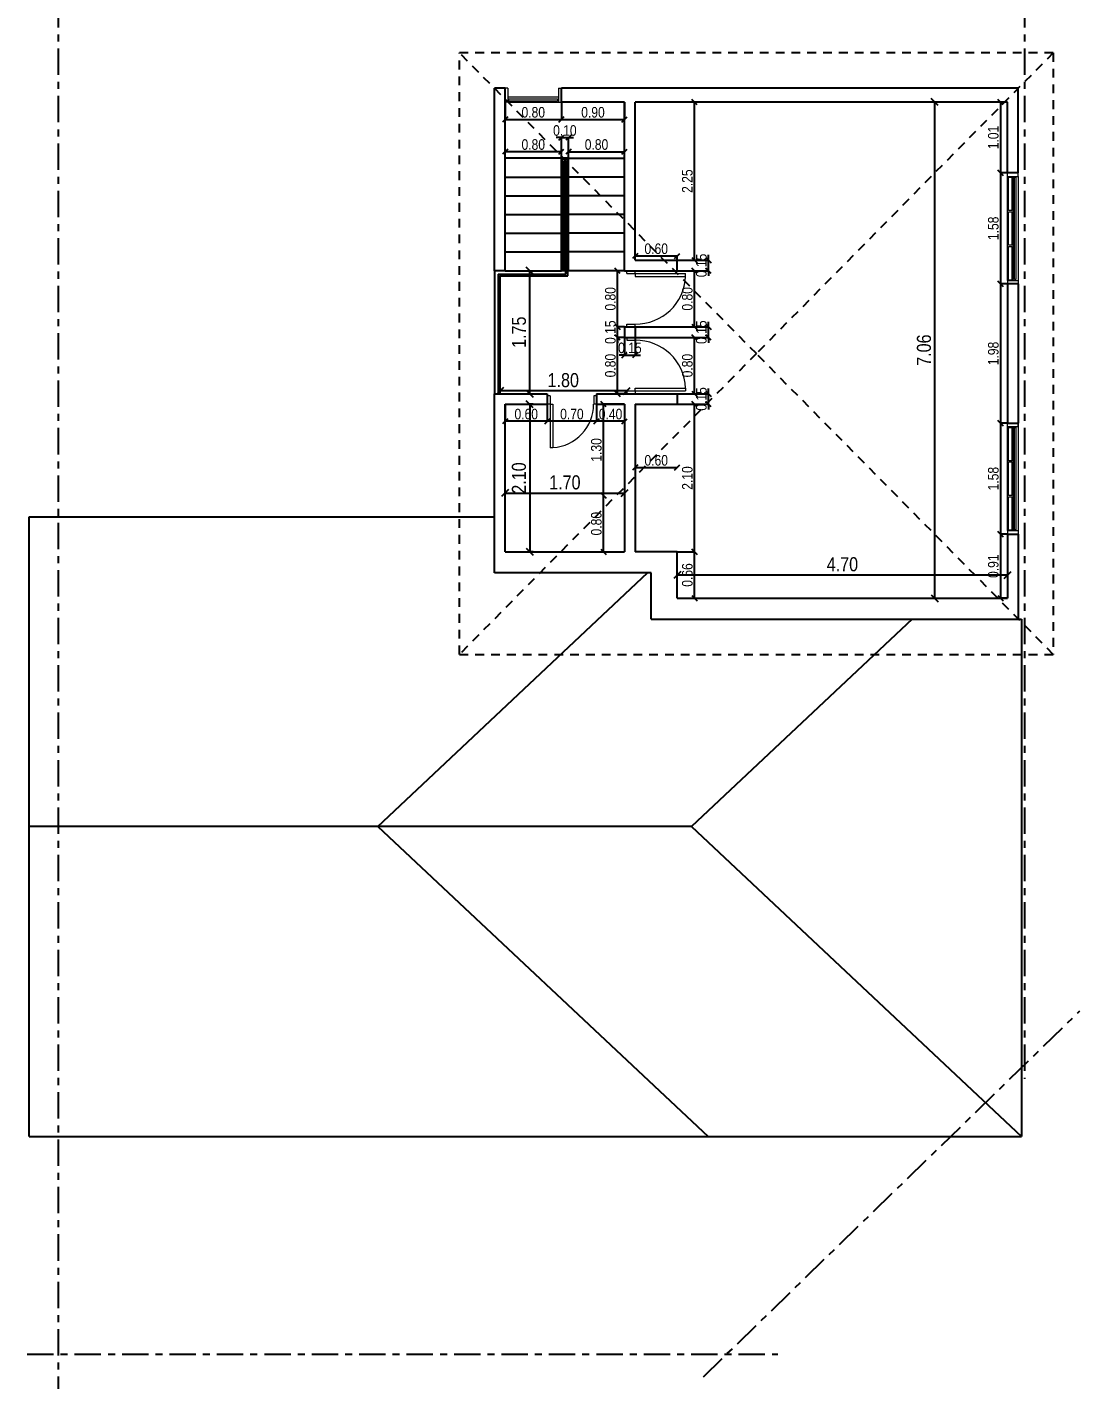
# Model space of a CAD drawing. Extents: x -135 to 36, y 31 to 104.
# Drawn here: x 5.33 to 20.31, y 56.1 to 75.48 of the extents above; entities that cross this region are included whole.
import ezdxf

# ---------------------------------------------------------------- set-up
doc = ezdxf.new("R2010")
doc.units = 0
doc.header["$MEASUREMENT"] = 0
doc.header["$PDMODE"] = 3
doc.linetypes.add('CENTER2', pattern=[1.125, 0.75, -0.125, 0.125, -0.125])
doc.linetypes.add('DASHED2', pattern=[0.375, 0.25, -0.125])
doc.layers.get('0').update_dxf_attribs({"linetype": 'CONTINUOUS'})
doc.layers.get('DEFPOINTS').update_dxf_attribs({"linetype": 'CONTINUOUS'})
doc.layers.add('ABERTURAS', color=12, linetype='CONTINUOUS', lineweight=9)
for name, color, linetype in [('COTAS', 12, 'CONTINUOUS'), ('EJES', 161, 'CENTER2'), ('NUEVO', 1, 'CONTINUOUS')]:
    doc.layers.add(name, color=color, linetype=linetype)
doc.styles.add('COTAS PRIMARIAS', font='ARIALN.TTF', dxfattribs={"height": 0.2})
doc.styles.add('COTAS SECUNDARIAS', font='ARIALN.TTF', dxfattribs={"height": 0.15})
doc.dimstyles.new('COTA SECUNDARIAS', dxfattribs={"dimscale": 5, "dimtxt": 1, "dimasz": 0.015, "dimexe": 0, "dimexo": 0, "dimgap": 0.005, "dimtad": 1, "dimzin": 1, "dimdsep": 46, "dimtxsty": 'COTAS SECUNDARIAS', "dimblk": 'OBLIQUE', "dimcen": 0, "dimclrd": 11, "dimclre": 11, "dimclrt": 11, "dimaunit": 1, "dimadec": 1, "dimazin": 0, "dimtfac": 0.4, "dimtix": 1, "dimtmove": 1, "dimatfit": 3, "dimfxl": 0, "dimtolj": 1, "dimtzin": 0, "dimlwd": -1, "dimarcsym": 0})
doc.dimstyles.new('COTAS PRINCIPALES', dxfattribs={"dimscale": 5, "dimtxt": 2.5, "dimasz": 0.02, "dimexe": 0, "dimexo": 0, "dimgap": 0.01, "dimtad": 1, "dimzin": 1, "dimdsep": 46, "dimtxsty": 'COTAS PRIMARIAS', "dimblk": 'OBLIQUE', "dimcen": 0, "dimclrd": 11, "dimclre": 11, "dimclrt": 11, "dimaunit": 1, "dimadec": 1, "dimazin": 0, "dimtfac": 0.4, "dimtix": 1, "dimtmove": 1, "dimatfit": 3, "dimfxl": 0, "dimtolj": 1, "dimtzin": 0, "dimlwd": -1, "dimarcsym": 0})

# ---------------------------------------------------------------- blocks, each defined once
blk = doc.blocks.new('_Oblique')
at = {"color": 0, "linetype": 'ByBlock', "lineweight": -2}
blk.add_line((-0.5, -0.5), (0.5, 0.5), dxfattribs=at)
blk = doc.blocks.new('*D136')
at = {"layer": 'COTAS', "color": 11}
blk.add_line((13.534, 68.011), (13.534, 68.811), dxfattribs=at)
at = {"layer": 'DEFPOINTS', "color": 0}
for p in [(13.534, 68.811), (13.534, 68.811), (13.534, 68.011)]:
    blk.add_point(p, dxfattribs=at)
at = {"layer": 'COTAS', "color": 11, "xscale": 0.075, "yscale": 0.075, "zscale": 0.075}
for p, rotation in [((13.534, 68.811), 90), ((13.534, 68.011), 270)]:
    blk.add_blockref('_Oblique', p, dxfattribs=dict(at, rotation=rotation))
at = {"layer": 'COTAS', "color": 11, "insert": (13.432, 68.411), "char_height": 0.15, "attachment_point": 5, "rotation": 90, "style": 'COTAS SECUNDARIAS'}
blk.add_mtext('\\A1;0.80', dxfattribs=at)
blk = doc.blocks.new('*D137')
at = {"layer": 'COTAS', "color": 11, "lineweight": -2}
blk.add_line((13.834, 70.111), (13.534, 70.111), dxfattribs=at)
at = {"layer": 'COTAS', "color": 11}
blk.add_line((13.534, 68.811), (13.534, 70.111), dxfattribs=at)
at = {"layer": 'DEFPOINTS', "color": 0}
for p in [(13.534, 70.111), (13.834, 70.111), (13.534, 68.811)]:
    blk.add_point(p, dxfattribs=at)
at = {"layer": 'COTAS', "color": 11, "xscale": 0.075, "yscale": 0.075, "zscale": 0.075}
for p, rotation in [((13.534, 70.111), 90), ((13.534, 68.811), 270)]:
    blk.add_blockref('_Oblique', p, dxfattribs=dict(at, rotation=rotation))
at = {"layer": 'COTAS', "color": 11, "insert": (13.432, 69.461), "char_height": 0.15, "attachment_point": 5, "rotation": 90, "style": 'COTAS SECUNDARIAS'}
blk.add_mtext('\\A1;1.30', dxfattribs=at)
blk = doc.blocks.new('*D138')
at = {"layer": 'COTAS', "color": 11, "lineweight": -2}
for p, q in [((13.834, 71.061), (13.834, 70.811)), ((13.984, 71.061), (13.984, 70.811))]:
    blk.add_line(p, q, dxfattribs=at)
at = {"layer": 'COTAS', "color": 11}
for p, q in [((13.834, 70.811), (13.759, 70.811)), ((13.834, 70.811), (13.984, 70.811)), ((13.984, 70.811), (14.059, 70.811))]:
    blk.add_line(p, q, dxfattribs=at)
at = {"layer": 'DEFPOINTS', "color": 0}
for p in [(13.834, 71.061), (13.984, 71.061), (13.984, 70.811)]:
    blk.add_point(p, dxfattribs=at)
at = {"layer": 'COTAS', "color": 11, "xscale": 0.075, "yscale": 0.075, "zscale": 0.075}
blk.add_blockref('_Oblique', (13.834, 70.811), dxfattribs=at)
at = {"layer": 'COTAS', "color": 11, "xscale": 0.075, "yscale": 0.075, "zscale": 0.075, "rotation": 180}
blk.add_blockref('_Oblique', (13.984, 70.811), dxfattribs=at)
at = {"layer": 'COTAS', "color": 11, "insert": (13.909, 70.912), "char_height": 0.15, "attachment_point": 5, "style": 'COTAS SECUNDARIAS'}
blk.add_mtext('\\A1;0.15', dxfattribs=at)
blk = doc.blocks.new('*D212')
at = {"layer": 'COTAS', "color": 11, "lineweight": -2}
for p, q in [((13.984, 72.161), (13.984, 72.221)), ((14.584, 72.161), (14.584, 72.221))]:
    blk.add_line(p, q, dxfattribs=at)
at = {"layer": 'COTAS', "color": 11}
blk.add_line((13.984, 72.221), (14.584, 72.221), dxfattribs=at)
at = {"layer": 'DEFPOINTS', "color": 0}
for p in [(13.984, 72.161), (14.584, 72.221), (14.584, 72.161)]:
    blk.add_point(p, dxfattribs=at)
at = {"layer": 'COTAS', "color": 11, "xscale": 0.075, "yscale": 0.075, "zscale": 0.075, "rotation": 180}
blk.add_blockref('_Oblique', (13.984, 72.221), dxfattribs=at)
at = {"layer": 'COTAS', "color": 11, "xscale": 0.075, "yscale": 0.075, "zscale": 0.075}
blk.add_blockref('_Oblique', (14.584, 72.221), dxfattribs=at)
at = {"layer": 'COTAS', "color": 11, "insert": (14.284, 72.323), "char_height": 0.15, "attachment_point": 5, "style": 'COTAS SECUNDARIAS'}
blk.add_mtext('\\A1;0.60', dxfattribs=at)
blk = doc.blocks.new('*D213')
at = {"layer": 'COTAS', "color": 11, "lineweight": -2}
for p, q in [((19.284, 74.411), (19.184, 74.411)), ((19.284, 73.404), (19.184, 73.404))]:
    blk.add_line(p, q, dxfattribs=at)
at = {"layer": 'COTAS', "color": 11}
blk.add_line((19.184, 74.411), (19.184, 73.404), dxfattribs=at)
at = {"layer": 'DEFPOINTS', "color": 0}
for p in [(19.284, 74.411), (19.184, 73.404), (19.284, 73.404)]:
    blk.add_point(p, dxfattribs=at)
at = {"layer": 'COTAS', "color": 11, "xscale": 0.075, "yscale": 0.075, "zscale": 0.075}
for p, rotation in [((19.184, 74.411), 90), ((19.184, 73.404), 270)]:
    blk.add_blockref('_Oblique', p, dxfattribs=dict(at, rotation=rotation))
at = {"layer": 'COTAS', "color": 11, "insert": (19.082, 73.907), "char_height": 0.15, "attachment_point": 5, "rotation": 90, "style": 'COTAS SECUNDARIAS'}
blk.add_mtext('\\A1;1.01', dxfattribs=at)
blk = doc.blocks.new('*D214')
at = {"layer": 'COTAS', "color": 11, "lineweight": -2}
for p, q in [((19.284, 73.404), (19.184, 73.404)), ((19.284, 71.824), (19.184, 71.824))]:
    blk.add_line(p, q, dxfattribs=at)
at = {"layer": 'COTAS', "color": 11}
blk.add_line((19.184, 73.404), (19.184, 71.824), dxfattribs=at)
at = {"layer": 'DEFPOINTS', "color": 0}
for p in [(19.284, 73.404), (19.184, 71.824), (19.284, 71.824)]:
    blk.add_point(p, dxfattribs=at)
at = {"layer": 'COTAS', "color": 11, "xscale": 0.075, "yscale": 0.075, "zscale": 0.075}
for p, rotation in [((19.184, 73.404), 90), ((19.184, 71.824), 270)]:
    blk.add_blockref('_Oblique', p, dxfattribs=dict(at, rotation=rotation))
at = {"layer": 'COTAS', "color": 11, "insert": (19.082, 72.614), "char_height": 0.15, "attachment_point": 5, "rotation": 90, "style": 'COTAS SECUNDARIAS'}
blk.add_mtext('\\A1;1.58', dxfattribs=at)
blk = doc.blocks.new('*D215')
at = {"layer": 'COTAS', "color": 11, "lineweight": -2}
for p, q in [((19.284, 71.824), (19.184, 71.824)), ((19.284, 69.842), (19.184, 69.842))]:
    blk.add_line(p, q, dxfattribs=at)
at = {"layer": 'COTAS', "color": 11}
blk.add_line((19.184, 71.824), (19.184, 69.842), dxfattribs=at)
at = {"layer": 'DEFPOINTS', "color": 0}
for p in [(19.284, 71.824), (19.184, 69.842), (19.284, 69.842)]:
    blk.add_point(p, dxfattribs=at)
at = {"layer": 'COTAS', "color": 11, "xscale": 0.075, "yscale": 0.075, "zscale": 0.075}
for p, rotation in [((19.184, 71.824), 90), ((19.184, 69.842), 270)]:
    blk.add_blockref('_Oblique', p, dxfattribs=dict(at, rotation=rotation))
at = {"layer": 'COTAS', "color": 11, "insert": (19.082, 70.833), "char_height": 0.15, "attachment_point": 5, "rotation": 90, "style": 'COTAS SECUNDARIAS'}
blk.add_mtext('\\A1;1.98', dxfattribs=at)
blk = doc.blocks.new('*D216')
at = {"layer": 'COTAS', "color": 11, "lineweight": -2}
for p, q in [((19.284, 69.842), (19.184, 69.842)), ((19.284, 68.262), (19.184, 68.262))]:
    blk.add_line(p, q, dxfattribs=at)
at = {"layer": 'COTAS', "color": 11}
blk.add_line((19.184, 69.842), (19.184, 68.262), dxfattribs=at)
at = {"layer": 'DEFPOINTS', "color": 0}
for p in [(19.284, 69.842), (19.184, 68.262), (19.284, 68.262)]:
    blk.add_point(p, dxfattribs=at)
at = {"layer": 'COTAS', "color": 11, "xscale": 0.075, "yscale": 0.075, "zscale": 0.075}
for p, rotation in [((19.184, 69.842), 90), ((19.184, 68.262), 270)]:
    blk.add_blockref('_Oblique', p, dxfattribs=dict(at, rotation=rotation))
at = {"layer": 'COTAS', "color": 11, "insert": (19.082, 69.052), "char_height": 0.15, "attachment_point": 5, "rotation": 90, "style": 'COTAS SECUNDARIAS'}
blk.add_mtext('\\A1;1.58', dxfattribs=at)
blk = doc.blocks.new('*D217')
at = {"layer": 'COTAS', "color": 11, "lineweight": -2}
for p, q in [((19.284, 68.262), (19.184, 68.262)), ((19.284, 67.351), (19.184, 67.351))]:
    blk.add_line(p, q, dxfattribs=at)
at = {"layer": 'COTAS', "color": 11}
blk.add_line((19.184, 68.262), (19.184, 67.351), dxfattribs=at)
at = {"layer": 'DEFPOINTS', "color": 0}
for p in [(19.284, 68.262), (19.184, 67.351), (19.284, 67.351)]:
    blk.add_point(p, dxfattribs=at)
at = {"layer": 'COTAS', "color": 11, "xscale": 0.075, "yscale": 0.075, "zscale": 0.075}
for p, rotation in [((19.184, 68.262), 90), ((19.184, 67.351), 270)]:
    blk.add_blockref('_Oblique', p, dxfattribs=dict(at, rotation=rotation))
at = {"layer": 'COTAS', "color": 11, "insert": (19.082, 67.806), "char_height": 0.15, "attachment_point": 5, "rotation": 90, "style": 'COTAS SECUNDARIAS'}
blk.add_mtext('\\A1;0.91', dxfattribs=at)
blk = doc.blocks.new('*D218')
at = {"layer": 'COTAS', "color": 11, "lineweight": -2}
blk.add_line((14.584, 68.011), (14.828, 68.011), dxfattribs=at)
at = {"layer": 'COTAS', "color": 11}
blk.add_line((14.828, 67.351), (14.828, 68.011), dxfattribs=at)
at = {"layer": 'DEFPOINTS', "color": 0}
for p in [(14.584, 68.011), (14.828, 68.011), (14.828, 67.351)]:
    blk.add_point(p, dxfattribs=at)
at = {"layer": 'COTAS', "color": 11, "xscale": 0.075, "yscale": 0.075, "zscale": 0.075}
for p, rotation in [((14.828, 68.011), 90), ((14.828, 67.351), 270)]:
    blk.add_blockref('_Oblique', p, dxfattribs=dict(at, rotation=rotation))
at = {"layer": 'COTAS', "color": 11, "insert": (14.727, 67.681), "char_height": 0.15, "attachment_point": 5, "rotation": 90, "style": 'COTAS SECUNDARIAS'}
blk.add_mtext('\\A1;0.66', dxfattribs=at)
blk = doc.blocks.new('*D219')
at = {"layer": 'COTAS', "color": 11, "lineweight": -2}
for p, q in [((14.584, 70.111), (14.828, 70.111)), ((14.584, 68.011), (14.828, 68.011))]:
    blk.add_line(p, q, dxfattribs=at)
at = {"layer": 'COTAS', "color": 11}
blk.add_line((14.828, 68.011), (14.828, 70.111), dxfattribs=at)
at = {"layer": 'DEFPOINTS', "color": 0}
for p in [(14.584, 70.111), (14.828, 70.111), (14.584, 68.011)]:
    blk.add_point(p, dxfattribs=at)
at = {"layer": 'COTAS', "color": 11, "xscale": 0.075, "yscale": 0.075, "zscale": 0.075}
for p, rotation in [((14.828, 70.111), 90), ((14.828, 68.011), 270)]:
    blk.add_blockref('_Oblique', p, dxfattribs=dict(at, rotation=rotation))
at = {"layer": 'COTAS', "color": 11, "insert": (14.727, 69.061), "char_height": 0.15, "attachment_point": 5, "rotation": 90, "style": 'COTAS SECUNDARIAS'}
blk.add_mtext('\\A1;2.10', dxfattribs=at)
blk = doc.blocks.new('*D220')
at = {"layer": 'COTAS', "color": 11}
for p, q in [((15.028, 70.261), (15.028, 70.336)), ((15.028, 70.111), (15.028, 70.261)), ((15.028, 70.111), (15.028, 70.036))]:
    blk.add_line(p, q, dxfattribs=at)
at = {"layer": 'COTAS', "color": 11, "lineweight": -2}
for p, q in [((14.584, 70.261), (15.028, 70.261)), ((14.584, 70.111), (15.028, 70.111))]:
    blk.add_line(p, q, dxfattribs=at)
at = {"layer": 'DEFPOINTS', "color": 0}
for p in [(14.584, 70.261), (15.028, 70.261), (14.584, 70.111)]:
    blk.add_point(p, dxfattribs=at)
at = {"layer": 'COTAS', "color": 11, "xscale": 0.075, "yscale": 0.075, "zscale": 0.075}
for p, rotation in [((15.028, 70.261), 270), ((15.028, 70.111), 90)]:
    blk.add_blockref('_Oblique', p, dxfattribs=dict(at, rotation=rotation))
at = {"layer": 'COTAS', "color": 11, "insert": (14.927, 70.186), "char_height": 0.15, "attachment_point": 5, "rotation": 90, "style": 'COTAS SECUNDARIAS'}
blk.add_mtext('\\A1;0.15', dxfattribs=at)
blk = doc.blocks.new('*D221')
at = {"layer": 'COTAS', "color": 11, "lineweight": -2}
for p, q in [((13.984, 71.061), (14.828, 71.061)), ((14.584, 70.261), (14.828, 70.261))]:
    blk.add_line(p, q, dxfattribs=at)
at = {"layer": 'COTAS', "color": 11}
blk.add_line((14.828, 70.261), (14.828, 71.061), dxfattribs=at)
at = {"layer": 'DEFPOINTS', "color": 0}
for p in [(13.984, 71.061), (14.828, 71.061), (14.584, 70.261)]:
    blk.add_point(p, dxfattribs=at)
at = {"layer": 'COTAS', "color": 11, "xscale": 0.075, "yscale": 0.075, "zscale": 0.075}
for p, rotation in [((14.828, 71.061), 90), ((14.828, 70.261), 270)]:
    blk.add_blockref('_Oblique', p, dxfattribs=dict(at, rotation=rotation))
at = {"layer": 'COTAS', "color": 11, "insert": (14.727, 70.661), "char_height": 0.15, "attachment_point": 5, "rotation": 90, "style": 'COTAS SECUNDARIAS'}
blk.add_mtext('\\A1;0.80', dxfattribs=at)
blk = doc.blocks.new('*D222')
at = {"layer": 'COTAS', "color": 11, "lineweight": -2}
for p, q in [((13.984, 71.211), (15.028, 71.211)), ((13.984, 71.061), (15.028, 71.061))]:
    blk.add_line(p, q, dxfattribs=at)
at = {"layer": 'COTAS', "color": 11}
for p, q in [((15.028, 71.211), (15.028, 71.286)), ((15.028, 71.061), (15.028, 71.211)), ((15.028, 71.061), (15.028, 70.986))]:
    blk.add_line(p, q, dxfattribs=at)
at = {"layer": 'DEFPOINTS', "color": 0}
for p in [(13.984, 71.211), (15.028, 71.211), (13.984, 71.061)]:
    blk.add_point(p, dxfattribs=at)
at = {"layer": 'COTAS', "color": 11, "xscale": 0.075, "yscale": 0.075, "zscale": 0.075}
for p, rotation in [((15.028, 71.211), 270), ((15.028, 71.061), 90)]:
    blk.add_blockref('_Oblique', p, dxfattribs=dict(at, rotation=rotation))
at = {"layer": 'COTAS', "color": 11, "insert": (14.927, 71.136), "char_height": 0.15, "attachment_point": 5, "rotation": 90, "style": 'COTAS SECUNDARIAS'}
blk.add_mtext('\\A1;0.15', dxfattribs=at)
blk = doc.blocks.new('*D223')
at = {"layer": 'COTAS', "color": 11, "lineweight": -2}
for p, q in [((14.584, 72.011), (14.828, 72.011)), ((13.984, 71.211), (14.828, 71.211))]:
    blk.add_line(p, q, dxfattribs=at)
at = {"layer": 'COTAS', "color": 11}
blk.add_line((14.828, 71.211), (14.828, 72.011), dxfattribs=at)
at = {"layer": 'DEFPOINTS', "color": 0}
for p in [(14.584, 72.011), (14.828, 72.011), (13.984, 71.211)]:
    blk.add_point(p, dxfattribs=at)
at = {"layer": 'COTAS', "color": 11, "xscale": 0.075, "yscale": 0.075, "zscale": 0.075}
for p, rotation in [((14.828, 72.011), 90), ((14.828, 71.211), 270)]:
    blk.add_blockref('_Oblique', p, dxfattribs=dict(at, rotation=rotation))
at = {"layer": 'COTAS', "color": 11, "insert": (14.727, 71.611), "char_height": 0.15, "attachment_point": 5, "rotation": 90, "style": 'COTAS SECUNDARIAS'}
blk.add_mtext('\\A1;0.80', dxfattribs=at)
blk = doc.blocks.new('*D224')
at = {"layer": 'COTAS', "color": 11, "lineweight": -2}
for p, q in [((14.584, 72.161), (15.028, 72.161)), ((14.584, 72.011), (15.028, 72.011))]:
    blk.add_line(p, q, dxfattribs=at)
at = {"layer": 'COTAS', "color": 11}
for p, q in [((15.028, 72.161), (15.028, 72.236)), ((15.028, 72.011), (15.028, 72.161)), ((15.028, 72.011), (15.028, 71.936))]:
    blk.add_line(p, q, dxfattribs=at)
at = {"layer": 'DEFPOINTS', "color": 0}
for p in [(14.584, 72.161), (15.028, 72.161), (14.584, 72.011)]:
    blk.add_point(p, dxfattribs=at)
at = {"layer": 'COTAS', "color": 11, "xscale": 0.075, "yscale": 0.075, "zscale": 0.075}
for p, rotation in [((15.028, 72.161), 270), ((15.028, 72.011), 90)]:
    blk.add_blockref('_Oblique', p, dxfattribs=dict(at, rotation=rotation))
at = {"layer": 'COTAS', "color": 11, "insert": (14.927, 72.086), "char_height": 0.15, "attachment_point": 5, "rotation": 90, "style": 'COTAS SECUNDARIAS'}
blk.add_mtext('\\A1;0.15', dxfattribs=at)
blk = doc.blocks.new('*D225')
at = {"layer": 'COTAS', "color": 11}
blk.add_line((14.584, 67.681), (19.284, 67.681), dxfattribs=at)
at = {"layer": 'DEFPOINTS', "color": 0}
for p in [(14.584, 67.681), (19.284, 67.681), (19.284, 67.681)]:
    blk.add_point(p, dxfattribs=at)
at = {"layer": 'COTAS', "color": 11, "xscale": 0.1, "yscale": 0.1, "zscale": 0.1, "rotation": 180}
blk.add_blockref('_Oblique', (14.584, 67.681), dxfattribs=at)
at = {"layer": 'COTAS', "color": 11, "xscale": 0.1, "yscale": 0.1, "zscale": 0.1}
blk.add_blockref('_Oblique', (19.284, 67.681), dxfattribs=at)
at = {"layer": 'COTAS', "color": 11, "insert": (16.934, 67.833), "char_height": 0.2, "attachment_point": 5, "style": 'COTAS PRIMARIAS'}
blk.add_mtext('\\A1;4.70', dxfattribs=at)
blk = doc.blocks.new('*D226')
at = {"layer": 'COTAS', "color": 11}
blk.add_line((18.247, 67.351), (18.247, 74.411), dxfattribs=at)
at = {"layer": 'DEFPOINTS', "color": 0}
for p in [(18.247, 74.411), (18.247, 74.411), (18.247, 67.351)]:
    blk.add_point(p, dxfattribs=at)
at = {"layer": 'COTAS', "color": 11, "xscale": 0.1, "yscale": 0.1, "zscale": 0.1}
for p, rotation in [((18.247, 74.411), 90), ((18.247, 67.351), 270)]:
    blk.add_blockref('_Oblique', p, dxfattribs=dict(at, rotation=rotation))
at = {"layer": 'COTAS', "color": 11, "insert": (18.095, 70.881), "char_height": 0.2, "attachment_point": 5, "rotation": 90, "style": 'COTAS PRIMARIAS'}
blk.add_mtext('\\A1;7.06', dxfattribs=at)
blk = doc.blocks.new('*D227')
at = {"layer": 'COTAS', "color": 11}
blk.add_line((12.484, 70.261), (12.484, 72.011), dxfattribs=at)
at = {"layer": 'DEFPOINTS', "color": 0}
for p in [(12.484, 72.011), (12.484, 72.011), (12.484, 70.261)]:
    blk.add_point(p, dxfattribs=at)
at = {"layer": 'COTAS', "color": 11, "xscale": 0.1, "yscale": 0.1, "zscale": 0.1}
for p, rotation in [((12.484, 72.011), 90), ((12.484, 70.261), 270)]:
    blk.add_blockref('_Oblique', p, dxfattribs=dict(at, rotation=rotation))
at = {"layer": 'COTAS', "color": 11, "insert": (12.331, 71.136), "char_height": 0.2, "attachment_point": 5, "rotation": 90, "style": 'COTAS PRIMARIAS'}
blk.add_mtext('\\A1;1.75', dxfattribs=at)
blk = doc.blocks.new('*D228')
at = {"layer": 'COTAS', "color": 11, "lineweight": -2}
for p, q in [((12.134, 74.411), (12.134, 74.163)), ((12.934, 74.411), (12.934, 74.163))]:
    blk.add_line(p, q, dxfattribs=at)
at = {"layer": 'COTAS', "color": 11}
blk.add_line((12.134, 74.163), (12.934, 74.163), dxfattribs=at)
at = {"layer": 'DEFPOINTS', "color": 0}
for p in [(12.134, 74.411), (12.934, 74.411), (12.934, 74.163)]:
    blk.add_point(p, dxfattribs=at)
at = {"layer": 'COTAS', "color": 11, "xscale": 0.075, "yscale": 0.075, "zscale": 0.075, "rotation": 180}
blk.add_blockref('_Oblique', (12.134, 74.163), dxfattribs=at)
at = {"layer": 'COTAS', "color": 11, "xscale": 0.075, "yscale": 0.075, "zscale": 0.075}
blk.add_blockref('_Oblique', (12.934, 74.163), dxfattribs=at)
at = {"layer": 'COTAS', "color": 11, "insert": (12.534, 74.265), "char_height": 0.15, "attachment_point": 5, "style": 'COTAS SECUNDARIAS'}
blk.add_mtext('\\A1;0.80', dxfattribs=at)
blk = doc.blocks.new('*D229')
at = {"layer": 'COTAS', "color": 11, "lineweight": -2}
for p, q in [((12.934, 74.411), (12.934, 74.163)), ((13.834, 74.411), (13.834, 74.163))]:
    blk.add_line(p, q, dxfattribs=at)
at = {"layer": 'COTAS', "color": 11}
blk.add_line((12.934, 74.163), (13.834, 74.163), dxfattribs=at)
at = {"layer": 'DEFPOINTS', "color": 0}
for p in [(12.934, 74.411), (13.834, 74.411), (13.834, 74.163)]:
    blk.add_point(p, dxfattribs=at)
at = {"layer": 'COTAS', "color": 11, "xscale": 0.075, "yscale": 0.075, "zscale": 0.075, "rotation": 180}
blk.add_blockref('_Oblique', (12.934, 74.163), dxfattribs=at)
at = {"layer": 'COTAS', "color": 11, "xscale": 0.075, "yscale": 0.075, "zscale": 0.075}
blk.add_blockref('_Oblique', (13.834, 74.163), dxfattribs=at)
at = {"layer": 'COTAS', "color": 11, "insert": (13.384, 74.265), "char_height": 0.15, "attachment_point": 5, "style": 'COTAS SECUNDARIAS'}
blk.add_mtext('\\A1;0.90', dxfattribs=at)
blk = doc.blocks.new('*D230')
at = {"layer": 'COTAS', "color": 11, "lineweight": -2}
for p, q in [((12.134, 73.611), (12.134, 73.705)), ((12.934, 73.611), (12.934, 73.705))]:
    blk.add_line(p, q, dxfattribs=at)
at = {"layer": 'COTAS', "color": 11}
blk.add_line((12.934, 73.705), (12.134, 73.705), dxfattribs=at)
at = {"layer": 'DEFPOINTS', "color": 0}
for p in [(12.134, 73.705), (12.134, 73.611), (12.934, 73.611)]:
    blk.add_point(p, dxfattribs=at)
at = {"layer": 'COTAS', "color": 11, "xscale": 0.075, "yscale": 0.075, "zscale": 0.075, "rotation": 180}
blk.add_blockref('_Oblique', (12.134, 73.705), dxfattribs=at)
at = {"layer": 'COTAS', "color": 11, "xscale": 0.075, "yscale": 0.075, "zscale": 0.075}
blk.add_blockref('_Oblique', (12.934, 73.705), dxfattribs=at)
at = {"layer": 'COTAS', "color": 11, "insert": (12.534, 73.806), "char_height": 0.15, "attachment_point": 5, "style": 'COTAS SECUNDARIAS'}
blk.add_mtext('\\A1;0.80', dxfattribs=at)
blk = doc.blocks.new('*D231')
at = {"layer": 'COTAS', "color": 11}
for p, q in [((12.934, 73.905), (12.859, 73.905)), ((12.934, 73.905), (13.034, 73.905)), ((13.034, 73.905), (13.109, 73.905))]:
    blk.add_line(p, q, dxfattribs=at)
at = {"layer": 'COTAS', "color": 11, "lineweight": -2}
for p, q in [((12.934, 73.611), (12.934, 73.905)), ((13.034, 73.611), (13.034, 73.905))]:
    blk.add_line(p, q, dxfattribs=at)
at = {"layer": 'DEFPOINTS', "color": 0}
for p in [(13.034, 73.905), (12.934, 73.611), (13.034, 73.611)]:
    blk.add_point(p, dxfattribs=at)
at = {"layer": 'COTAS', "color": 11, "xscale": 0.075, "yscale": 0.075, "zscale": 0.075}
blk.add_blockref('_Oblique', (12.934, 73.905), dxfattribs=at)
at = {"layer": 'COTAS', "color": 11, "xscale": 0.075, "yscale": 0.075, "zscale": 0.075, "rotation": 180}
blk.add_blockref('_Oblique', (13.034, 73.905), dxfattribs=at)
at = {"layer": 'COTAS', "color": 11, "insert": (12.984, 74.006), "char_height": 0.15, "attachment_point": 5, "style": 'COTAS SECUNDARIAS'}
blk.add_mtext('\\A1;0.10', dxfattribs=at)
blk = doc.blocks.new('*D232')
at = {"layer": 'COTAS', "color": 11, "lineweight": -2}
for p, q in [((13.034, 73.611), (13.034, 73.705)), ((13.834, 73.611), (13.834, 73.705))]:
    blk.add_line(p, q, dxfattribs=at)
at = {"layer": 'COTAS', "color": 11}
blk.add_line((13.034, 73.705), (13.834, 73.705), dxfattribs=at)
at = {"layer": 'DEFPOINTS', "color": 0}
for p in [(13.834, 73.705), (13.034, 73.611), (13.834, 73.611)]:
    blk.add_point(p, dxfattribs=at)
at = {"layer": 'COTAS', "color": 11, "xscale": 0.075, "yscale": 0.075, "zscale": 0.075, "rotation": 180}
blk.add_blockref('_Oblique', (13.034, 73.705), dxfattribs=at)
at = {"layer": 'COTAS', "color": 11, "xscale": 0.075, "yscale": 0.075, "zscale": 0.075}
blk.add_blockref('_Oblique', (13.834, 73.705), dxfattribs=at)
at = {"layer": 'COTAS', "color": 11, "insert": (13.434, 73.806), "char_height": 0.15, "attachment_point": 5, "style": 'COTAS SECUNDARIAS'}
blk.add_mtext('\\A1;0.80', dxfattribs=at)
blk = doc.blocks.new('*D233')
at = {"layer": 'COTAS', "color": 11}
blk.add_line((14.828, 72.161), (14.828, 74.411), dxfattribs=at)
at = {"layer": 'COTAS', "color": 11, "lineweight": -2}
blk.add_line((14.584, 72.161), (14.828, 72.161), dxfattribs=at)
at = {"layer": 'DEFPOINTS', "color": 0}
for p in [(14.828, 74.411), (14.828, 74.411), (14.584, 72.161)]:
    blk.add_point(p, dxfattribs=at)
at = {"layer": 'COTAS', "color": 11, "xscale": 0.075, "yscale": 0.075, "zscale": 0.075}
for p, rotation in [((14.828, 74.411), 90), ((14.828, 72.161), 270)]:
    blk.add_blockref('_Oblique', p, dxfattribs=dict(at, rotation=rotation))
at = {"layer": 'COTAS', "color": 11, "insert": (14.727, 73.286), "char_height": 0.15, "attachment_point": 5, "rotation": 90, "style": 'COTAS SECUNDARIAS'}
blk.add_mtext('\\A1;2.25', dxfattribs=at)
blk = doc.blocks.new('*D248')
at = {"layer": 'COTAS', "color": 11, "lineweight": -2}
for p, q in [((13.434, 70.111), (13.434, 69.868)), ((13.834, 70.111), (13.834, 69.868))]:
    blk.add_line(p, q, dxfattribs=at)
at = {"layer": 'COTAS', "color": 11}
blk.add_line((13.834, 69.868), (13.434, 69.868), dxfattribs=at)
at = {"layer": 'DEFPOINTS', "color": 0}
for p in [(13.434, 70.111), (13.834, 70.111), (13.434, 69.868)]:
    blk.add_point(p, dxfattribs=at)
at = {"layer": 'COTAS', "color": 11, "xscale": 0.075, "yscale": 0.075, "zscale": 0.075, "rotation": 180}
blk.add_blockref('_Oblique', (13.434, 69.868), dxfattribs=at)
at = {"layer": 'COTAS', "color": 11, "xscale": 0.075, "yscale": 0.075, "zscale": 0.075}
blk.add_blockref('_Oblique', (13.834, 69.868), dxfattribs=at)
at = {"layer": 'COTAS', "color": 11, "insert": (13.634, 69.97), "char_height": 0.15, "attachment_point": 5, "style": 'COTAS SECUNDARIAS'}
blk.add_mtext('\\A1;0.40', dxfattribs=at)
blk = doc.blocks.new('*D249')
at = {"layer": 'COTAS', "color": 11, "lineweight": -2}
for p, q in [((12.734, 70.111), (12.734, 69.868)), ((13.434, 70.111), (13.434, 69.868))]:
    blk.add_line(p, q, dxfattribs=at)
at = {"layer": 'COTAS', "color": 11}
blk.add_line((13.434, 69.868), (12.734, 69.868), dxfattribs=at)
at = {"layer": 'DEFPOINTS', "color": 0}
for p in [(12.734, 70.111), (13.434, 70.111), (12.734, 69.868)]:
    blk.add_point(p, dxfattribs=at)
at = {"layer": 'COTAS', "color": 11, "xscale": 0.075, "yscale": 0.075, "zscale": 0.075, "rotation": 180}
blk.add_blockref('_Oblique', (12.734, 69.868), dxfattribs=at)
at = {"layer": 'COTAS', "color": 11, "xscale": 0.075, "yscale": 0.075, "zscale": 0.075}
blk.add_blockref('_Oblique', (13.434, 69.868), dxfattribs=at)
at = {"layer": 'COTAS', "color": 11, "insert": (13.084, 69.97), "char_height": 0.15, "attachment_point": 5, "style": 'COTAS SECUNDARIAS'}
blk.add_mtext('\\A1;0.70', dxfattribs=at)
blk = doc.blocks.new('*D250')
at = {"layer": 'COTAS', "color": 11, "lineweight": -2}
for p, q in [((12.134, 70.111), (12.134, 69.868)), ((12.734, 70.111), (12.734, 69.868))]:
    blk.add_line(p, q, dxfattribs=at)
at = {"layer": 'COTAS', "color": 11}
blk.add_line((12.734, 69.868), (12.134, 69.868), dxfattribs=at)
at = {"layer": 'DEFPOINTS', "color": 0}
for p in [(12.134, 70.111), (12.734, 70.111), (12.134, 69.868)]:
    blk.add_point(p, dxfattribs=at)
at = {"layer": 'COTAS', "color": 11, "xscale": 0.075, "yscale": 0.075, "zscale": 0.075, "rotation": 180}
blk.add_blockref('_Oblique', (12.134, 69.868), dxfattribs=at)
at = {"layer": 'COTAS', "color": 11, "xscale": 0.075, "yscale": 0.075, "zscale": 0.075}
blk.add_blockref('_Oblique', (12.734, 69.868), dxfattribs=at)
at = {"layer": 'COTAS', "color": 11, "insert": (12.434, 69.97), "char_height": 0.15, "attachment_point": 5, "style": 'COTAS SECUNDARIAS'}
blk.add_mtext('\\A1;0.60', dxfattribs=at)
blk = doc.blocks.new('*D251')
at = {"layer": 'COTAS', "color": 11, "lineweight": -2}
for p, q in [((13.834, 71.061), (13.734, 71.061)), ((13.864, 70.261), (13.734, 70.261))]:
    blk.add_line(p, q, dxfattribs=at)
at = {"layer": 'COTAS', "color": 11}
blk.add_line((13.734, 70.261), (13.734, 71.061), dxfattribs=at)
at = {"layer": 'DEFPOINTS', "color": 0}
for p in [(13.734, 71.061), (13.834, 71.061), (13.864, 70.261)]:
    blk.add_point(p, dxfattribs=at)
at = {"layer": 'COTAS', "color": 11, "xscale": 0.075, "yscale": 0.075, "zscale": 0.075}
for p, rotation in [((13.734, 71.061), 90), ((13.734, 70.261), 270)]:
    blk.add_blockref('_Oblique', p, dxfattribs=dict(at, rotation=rotation))
at = {"layer": 'COTAS', "color": 11, "insert": (13.632, 70.661), "char_height": 0.15, "attachment_point": 5, "rotation": 90, "style": 'COTAS SECUNDARIAS'}
blk.add_mtext('\\A1;0.80', dxfattribs=at)
blk = doc.blocks.new('*D252')
at = {"layer": 'COTAS', "color": 11}
for p, q in [((13.734, 71.211), (13.734, 71.286)), ((13.734, 71.061), (13.734, 71.211)), ((13.734, 71.061), (13.734, 70.986))]:
    blk.add_line(p, q, dxfattribs=at)
at = {"layer": 'COTAS', "color": 11, "lineweight": -2}
for p, q in [((13.834, 71.211), (13.734, 71.211)), ((13.834, 71.061), (13.734, 71.061))]:
    blk.add_line(p, q, dxfattribs=at)
at = {"layer": 'DEFPOINTS', "color": 0}
for p in [(13.734, 71.211), (13.834, 71.211), (13.834, 71.061)]:
    blk.add_point(p, dxfattribs=at)
at = {"layer": 'COTAS', "color": 11, "xscale": 0.075, "yscale": 0.075, "zscale": 0.075}
for p, rotation in [((13.734, 71.211), 270), ((13.734, 71.061), 90)]:
    blk.add_blockref('_Oblique', p, dxfattribs=dict(at, rotation=rotation))
at = {"layer": 'COTAS', "color": 11, "insert": (13.632, 71.136), "char_height": 0.15, "attachment_point": 5, "rotation": 90, "style": 'COTAS SECUNDARIAS'}
blk.add_mtext('\\A1;0.15', dxfattribs=at)
blk = doc.blocks.new('*D253')
at = {"layer": 'COTAS', "color": 11, "lineweight": -2}
for p, q in [((13.834, 72.011), (13.734, 72.011)), ((13.834, 71.211), (13.734, 71.211))]:
    blk.add_line(p, q, dxfattribs=at)
at = {"layer": 'COTAS', "color": 11}
blk.add_line((13.734, 71.211), (13.734, 72.011), dxfattribs=at)
at = {"layer": 'DEFPOINTS', "color": 0}
for p in [(13.734, 72.011), (13.834, 72.011), (13.834, 71.211)]:
    blk.add_point(p, dxfattribs=at)
at = {"layer": 'COTAS', "color": 11, "xscale": 0.075, "yscale": 0.075, "zscale": 0.075}
for p, rotation in [((13.734, 72.011), 90), ((13.734, 71.211), 270)]:
    blk.add_blockref('_Oblique', p, dxfattribs=dict(at, rotation=rotation))
at = {"layer": 'COTAS', "color": 11, "insert": (13.632, 71.611), "char_height": 0.15, "attachment_point": 5, "rotation": 90, "style": 'COTAS SECUNDARIAS'}
blk.add_mtext('\\A1;0.80', dxfattribs=at)
blk = doc.blocks.new('*D254')
at = {"layer": 'COTAS', "color": 11}
blk.add_line((13.984, 69.211), (14.584, 69.211), dxfattribs=at)
at = {"layer": 'DEFPOINTS', "color": 0}
for p in [(13.984, 69.211), (14.584, 69.211), (14.584, 69.211)]:
    blk.add_point(p, dxfattribs=at)
at = {"layer": 'COTAS', "color": 11, "xscale": 0.075, "yscale": 0.075, "zscale": 0.075, "rotation": 180}
blk.add_blockref('_Oblique', (13.984, 69.211), dxfattribs=at)
at = {"layer": 'COTAS', "color": 11, "xscale": 0.075, "yscale": 0.075, "zscale": 0.075}
blk.add_blockref('_Oblique', (14.584, 69.211), dxfattribs=at)
at = {"layer": 'COTAS', "color": 11, "insert": (14.284, 69.312), "char_height": 0.15, "attachment_point": 5, "style": 'COTAS SECUNDARIAS'}
blk.add_mtext('\\A1;0.60', dxfattribs=at)
blk = doc.blocks.new('*D260')
at = {"layer": 'COTAS', "color": 11}
blk.add_line((13.864, 70.301), (12.059, 70.301), dxfattribs=at)
at = {"layer": 'DEFPOINTS', "color": 0}
for p in [(12.059, 70.301), (12.059, 70.301), (13.864, 70.301)]:
    blk.add_point(p, dxfattribs=at)
at = {"layer": 'COTAS', "color": 11, "xscale": 0.1, "yscale": 0.1, "zscale": 0.1, "rotation": 180}
blk.add_blockref('_Oblique', (12.059, 70.301), dxfattribs=at)
at = {"layer": 'COTAS', "color": 11, "xscale": 0.1, "yscale": 0.1, "zscale": 0.1}
blk.add_blockref('_Oblique', (13.864, 70.301), dxfattribs=at)
at = {"layer": 'COTAS', "color": 11, "insert": (12.961, 70.453), "char_height": 0.2, "attachment_point": 5, "style": 'COTAS PRIMARIAS'}
blk.add_mtext('\\A1;1.80', dxfattribs=at)
blk = doc.blocks.new('*D261')
at = {"layer": 'COTAS', "color": 11, "lineweight": -2}
for p, q in [((12.534, 70.111), (12.484, 70.111)), ((12.534, 68.011), (12.484, 68.011))]:
    blk.add_line(p, q, dxfattribs=at)
at = {"layer": 'COTAS', "color": 11}
blk.add_line((12.484, 70.111), (12.484, 68.011), dxfattribs=at)
at = {"layer": 'DEFPOINTS', "color": 0}
for p in [(12.534, 70.111), (12.484, 68.011), (12.534, 68.011)]:
    blk.add_point(p, dxfattribs=at)
at = {"layer": 'COTAS', "color": 11, "xscale": 0.1, "yscale": 0.1, "zscale": 0.1}
for p, rotation in [((12.484, 70.111), 90), ((12.484, 68.011), 270)]:
    blk.add_blockref('_Oblique', p, dxfattribs=dict(at, rotation=rotation))
at = {"layer": 'COTAS', "color": 11, "insert": (12.331, 69.061), "char_height": 0.2, "attachment_point": 5, "rotation": 90, "style": 'COTAS PRIMARIAS'}
blk.add_mtext('\\A1;2.10', dxfattribs=at)
blk = doc.blocks.new('*D262')
at = {"layer": 'COTAS', "color": 11, "lineweight": -2}
blk.add_line((12.134, 68.846), (12.134, 68.846), dxfattribs=at)
at = {"layer": 'COTAS', "color": 11}
blk.add_line((12.134, 68.846), (13.834, 68.846), dxfattribs=at)
at = {"layer": 'DEFPOINTS', "color": 0}
for p in [(12.134, 68.846), (13.834, 68.846), (13.834, 68.846)]:
    blk.add_point(p, dxfattribs=at)
at = {"layer": 'COTAS', "color": 11, "xscale": 0.1, "yscale": 0.1, "zscale": 0.1, "rotation": 180}
blk.add_blockref('_Oblique', (12.134, 68.846), dxfattribs=at)
at = {"layer": 'COTAS', "color": 11, "xscale": 0.1, "yscale": 0.1, "zscale": 0.1}
blk.add_blockref('_Oblique', (13.834, 68.846), dxfattribs=at)
at = {"layer": 'COTAS', "color": 11, "insert": (12.984, 68.998), "char_height": 0.2, "attachment_point": 5, "style": 'COTAS PRIMARIAS'}
blk.add_mtext('\\A1;1.70', dxfattribs=at)

msp = doc.modelspace()

# ---------------------------------------------------------------- linework, layer by layer
at = {"linetype": 'DASHED2', "ltscale": 0.5}
for p, q in [((19.934, 75.111), (11.484, 75.111)), ((11.484, 66.551), (11.484, 75.111)), ((15.709, 70.831), (11.484, 75.111)), ((19.934, 75.111), (15.709, 70.831)), ((19.934, 75.111), (19.934, 66.551)), ((15.709, 70.831), (11.484, 66.551)), ((19.934, 66.551), (15.709, 70.831)), ((11.484, 66.551), (19.934, 66.551))]:
    msp.add_line(p, q, dxfattribs=at)
for p, q in [((12.134, 74.611), (11.984, 74.611)), ((11.984, 72.011), (11.984, 74.611)), ((12.134, 72.011), (12.134, 74.611)), ((19.434, 74.611), (12.934, 74.611)), ((12.934, 74.411), (12.934, 74.611)), ((19.434, 73.404), (19.434, 74.611)), ((13.834, 74.411), (12.934, 74.411)), ((13.834, 72.011), (13.834, 74.411)), ((13.984, 72.161), (13.984, 74.411)), ((19.284, 74.411), (13.984, 74.411)), ((19.284, 73.404), (19.284, 74.411)), ((12.934, 73.611), (12.134, 73.611)), ((13.034, 73.611), (12.934, 73.611)), ((12.934, 72.011), (12.934, 73.611)), ((12.944, 72.011), (12.944, 73.601)), ((13.024, 73.601), (12.944, 73.601)), ((12.969, 72.011), (12.969, 73.576)), ((12.999, 73.576), (12.969, 73.576)), ((12.999, 71.961), (12.999, 73.576)), ((13.024, 71.936), (13.024, 73.601)), ((13.034, 73.611), (13.834, 73.611)), ((13.034, 72.011), (13.034, 73.611)), ((12.134, 73.344), (12.934, 73.344)), ((13.834, 73.344), (13.034, 73.344)), ((19.434, 73.404), (19.284, 73.404)), ((12.134, 73.078), (12.934, 73.078)), ((13.834, 73.078), (13.034, 73.078)), ((12.134, 72.811), (12.934, 72.811)), ((13.834, 72.811), (13.034, 72.811)), ((12.134, 72.544), (12.934, 72.544)), ((13.834, 72.544), (13.034, 72.544)), ((12.134, 72.278), (12.934, 72.278)), ((13.834, 72.278), (13.034, 72.278)), ((13.984, 72.161), (14.584, 72.161)), ((14.584, 72.011), (14.584, 72.161)), ((12.134, 72.011), (11.984, 72.011)), ((11.984, 72.011), (11.984, 70.261)), ((12.034, 71.961), (12.034, 70.261)), ((12.034, 71.961), (12.999, 71.961)), ((12.059, 71.936), (12.059, 70.261)), ((12.059, 71.936), (13.024, 71.936)), ((12.134, 72.011), (12.934, 72.011)), ((12.999, 72.011), (12.934, 72.011)), ((13.034, 72.011), (13.024, 72.011)), ((13.834, 72.011), (13.034, 72.011)), ((13.834, 72.011), (14.584, 72.011)), ((19.434, 71.824), (19.284, 71.824)), ((19.284, 71.824), (19.284, 69.842)), ((19.434, 71.824), (19.434, 69.842)), ((13.834, 71.211), (13.834, 71.061)), ((13.834, 71.211), (13.984, 71.211)), ((13.984, 71.211), (13.984, 71.061)), ((13.834, 71.061), (13.984, 71.061)), ((11.984, 67.711), (11.984, 70.261)), ((11.984, 70.261), (12.734, 70.261)), ((12.734, 70.261), (12.734, 70.111)), ((13.434, 70.261), (13.434, 70.111)), ((13.434, 70.261), (14.584, 70.261)), ((14.584, 70.261), (14.584, 70.111)), ((12.134, 68.011), (12.134, 70.111)), ((12.134, 70.111), (12.734, 70.111)), ((13.434, 70.111), (13.834, 70.111)), ((13.834, 70.111), (13.834, 68.011)), ((13.984, 70.111), (13.984, 68.011)), ((13.984, 70.111), (14.584, 70.111)), ((19.284, 69.842), (19.434, 69.842)), ((19.284, 68.262), (19.284, 67.351)), ((19.284, 68.262), (19.434, 68.262)), ((19.434, 68.262), (19.434, 67.051)), ((12.134, 68.011), (13.834, 68.011)), ((14.584, 68.011), (13.984, 68.011)), ((14.584, 67.351), (14.584, 68.011)), ((14.214, 67.711), (11.984, 67.711)), ((14.214, 67.051), (14.214, 67.711)), ((14.584, 67.351), (19.284, 67.351)), ((14.214, 67.051), (19.434, 67.051))]:
    msp.add_line(p, q)
at = {"layer": 'ABERTURAS'}
for p, q in [((12.174, 74.611), (12.134, 74.611)), ((12.174, 74.611), (12.174, 74.411)), ((12.894, 74.611), (12.894, 74.411)), ((12.894, 74.611), (12.934, 74.611)), ((12.174, 74.411), (12.134, 74.411)), ((12.894, 74.411), (12.934, 74.411)), ((19.284, 73.354), (19.284, 73.404)), ((19.284, 73.354), (19.434, 73.354)), ((19.434, 73.354), (19.434, 73.404)), ((13.864, 71.971), (13.864, 72.011)), ((13.864, 71.971), (13.984, 71.971)), ((13.984, 71.966), (13.984, 72.011)), ((13.984, 71.971), (13.984, 72.011)), ((13.984, 71.971), (14.702, 71.971)), ((13.984, 71.971), (13.984, 71.931)), ((13.984, 71.931), (14.702, 71.931)), ((14.702, 71.931), (14.702, 71.971)), ((19.284, 71.874), (19.434, 71.874)), ((19.284, 71.874), (19.284, 71.824)), ((19.434, 71.874), (19.434, 71.824)), ((13.864, 71.211), (13.864, 71.251)), ((13.864, 71.251), (13.984, 71.251)), ((13.984, 71.211), (13.984, 71.251)), ((13.864, 71.061), (13.864, 71.021)), ((13.864, 71.021), (13.984, 71.021)), ((13.984, 71.061), (13.984, 71.021)), ((13.984, 70.341), (14.702, 70.341)), ((13.984, 70.301), (13.984, 70.341)), ((14.702, 70.341), (14.702, 70.301)), ((12.774, 70.231), (12.734, 70.231)), ((12.774, 70.231), (12.774, 70.111)), ((13.434, 70.231), (13.394, 70.231)), ((13.394, 70.231), (13.394, 70.111)), ((13.864, 70.301), (13.984, 70.301)), ((13.864, 70.301), (13.864, 70.261)), ((13.984, 70.306), (13.984, 70.261)), ((13.984, 70.301), (13.984, 70.261)), ((13.984, 70.301), (14.702, 70.301)), ((12.779, 70.111), (12.734, 70.111)), ((12.774, 70.111), (12.734, 70.111)), ((12.774, 70.111), (12.774, 69.492)), ((12.774, 70.111), (12.814, 70.111)), ((12.814, 70.111), (12.814, 69.492)), ((13.434, 70.111), (13.394, 70.111)), ((19.284, 69.792), (19.284, 69.842)), ((19.284, 69.792), (19.434, 69.792)), ((19.434, 69.792), (19.434, 69.842)), ((12.814, 69.492), (12.774, 69.492)), ((19.284, 68.312), (19.434, 68.312)), ((19.284, 68.312), (19.284, 68.262))]:
    msp.add_line(p, q, dxfattribs=at)
at = {"layer": 'ABERTURAS', "color": 11}
for p, q in [((12.174, 74.486), (12.894, 74.486)), ((12.174, 74.411), (12.894, 74.411)), ((19.284, 71.874), (19.284, 73.354)), ((19.359, 73.354), (19.359, 71.874)), ((19.434, 73.354), (19.434, 71.874)), ((19.284, 68.312), (19.284, 69.792)), ((19.359, 69.792), (19.359, 68.312)), ((19.434, 69.842), (19.434, 68.262))]:
    msp.add_line(p, q, dxfattribs=at)
at = {"layer": 'ABERTURAS'}
for points in [[(12.187, 74.425), (12.187, 74.456), (12.878, 74.456), (12.878, 74.425)], [(19.298, 73.343), (19.345, 73.343), (19.345, 72.867), (19.298, 72.867)], [(19.385, 73.343), (19.403, 73.343), (19.403, 71.885), (19.385, 71.885)], [(19.298, 72.851), (19.345, 72.851), (19.345, 72.374), (19.298, 72.374)], [(19.298, 72.356), (19.345, 72.356), (19.345, 71.879), (19.298, 71.879)], [(19.298, 69.782), (19.345, 69.782), (19.345, 69.305), (19.298, 69.305)], [(19.385, 69.782), (19.403, 69.782), (19.403, 68.324), (19.385, 68.324)], [(19.298, 69.29), (19.345, 69.29), (19.345, 68.813), (19.298, 68.813)], [(19.298, 68.794), (19.345, 68.794), (19.345, 68.318), (19.298, 68.318)]]:
    msp.add_lwpolyline(points, close=True, dxfattribs=at)
at = {"layer": 'ABERTURAS', "color": 11}
for centre, radius, start, end in [((13.994, 71.96), 0.709, 269.1308, 357.6988), ((13.994, 70.313), 0.709, 2.3012, 90.8692), ((12.774, 70.111), 0.619, 273.7068, 0)]:
    msp.add_arc(centre, radius, start, end, dxfattribs=at)
at = {"layer": 'EJES', "linetype": 'CENTER2', "ltscale": 0.5}
for p, q in [((5.774, 81.248), (5.774, 56.1)), ((19.524, 81.248), (19.524, 60.509)), ((14.955, 56.27), (20.312, 61.477)), ((5.332, 56.591), (16.016, 56.591))]:
    msp.add_line(p, q, dxfattribs=at)
at = {"layer": 'NUEVO', "ltscale": 0.5}
for p, q in [((5.361, 68.511), (11.984, 68.511)), ((5.361, 59.691), (5.361, 68.511)), ((10.32, 64.101), (14.162, 67.711)), ((17.928, 67.051), (14.784, 64.101)), ((19.434, 67.051), (19.484, 67.051)), ((19.484, 67.051), (19.484, 59.691)), ((14.784, 64.101), (5.361, 64.101)), ((10.32, 64.101), (15.024, 59.691)), ((14.784, 64.101), (19.484, 59.691)), ((5.361, 59.691), (19.484, 59.691))]:
    msp.add_line(p, q, dxfattribs=at)

# ---------------------------------------------------------------- dimensions: what is measured, and where the dimension line sits
at = {"layer": 'COTAS'}
for base, p1, p2, dimstyle, picture, middle in [((12.934, 74.163), (12.134, 74.411), (12.934, 74.411), 'COTA SECUNDARIAS', '*D228', (12.534, 74.265)), ((13.834, 74.163), (12.934, 74.411), (13.834, 74.411), 'COTA SECUNDARIAS', '*D229', (13.384, 74.265)), ((13.034, 73.905), (12.934, 73.611), (13.034, 73.611), 'COTA SECUNDARIAS', '*D231', (12.984, 74.006)), ((12.134, 73.705), (12.934, 73.611), (12.134, 73.611), 'COTA SECUNDARIAS', '*D230', (12.534, 73.806)), ((13.834, 73.705), (13.034, 73.611), (13.834, 73.611), 'COTA SECUNDARIAS', '*D232', (13.434, 73.806)), ((14.584, 72.221), (13.984, 72.161), (14.584, 72.161), 'COTA SECUNDARIAS', '*D212', (14.284, 72.323)), ((13.984, 70.811), (13.834, 71.061), (13.984, 71.061), 'COTA SECUNDARIAS', '*D138', (13.909, 70.912)), ((12.058537659, 70.300752315), (13.863537659, 70.300752315), (12.058537659, 70.300752315), 'COTAS PRINCIPALES', '*D260', (12.961037659, 70.452866913)), ((12.134, 69.868), (12.734, 70.111), (12.134, 70.111), 'COTA SECUNDARIAS', '*D250', (12.434, 69.97)), ((12.734, 69.868), (13.434, 70.111), (12.734, 70.111), 'COTA SECUNDARIAS', '*D249', (13.084, 69.97)), ((13.434, 69.868), (13.834, 70.111), (13.434, 70.111), 'COTA SECUNDARIAS', '*D248', (13.634, 69.97)), ((14.584, 69.211), (13.984, 69.211), (14.584, 69.211), 'COTA SECUNDARIAS', '*D254', (14.284, 69.312)), ((13.834, 68.846), (12.134, 68.846), (13.834, 68.846), 'COTAS PRINCIPALES', '*D262', (12.984, 68.998)), ((19.284, 67.681), (14.584, 67.681), (19.284, 67.681), 'COTAS PRINCIPALES', '*D225', (16.934, 67.833))]:
    dim = msp.add_linear_dim(base=base, p1=p1, p2=p2, dimstyle=dimstyle, dxfattribs=at)
    dim.commit()
    dim.dimension.update_dxf_attribs({"geometry": picture, "text_midpoint": middle})
for base, p1, p2, dimstyle, picture, middle in [((14.828, 74.411), (14.584, 72.161), (14.828, 74.411), 'COTA SECUNDARIAS', '*D233', (14.727, 73.286)), ((18.247, 74.411), (18.247, 67.351), (18.247, 74.411), 'COTAS PRINCIPALES', '*D226', (18.095, 70.881)), ((19.184, 73.404), (19.284, 74.411), (19.284, 73.404), 'COTA SECUNDARIAS', '*D213', (19.082, 73.907)), ((19.184, 71.824), (19.284, 73.404), (19.284, 71.824), 'COTA SECUNDARIAS', '*D214', (19.082, 72.614)), ((15.028, 72.161), (14.584, 72.011), (14.584, 72.161), 'COTA SECUNDARIAS', '*D224', (14.927, 72.086)), ((12.484, 72.011), (12.484, 70.261), (12.484, 72.011), 'COTAS PRINCIPALES', '*D227', (12.331, 71.136)), ((13.734, 72.011), (13.834, 71.211), (13.834, 72.011), 'COTA SECUNDARIAS', '*D253', (13.632, 71.611)), ((14.828, 72.011), (13.984, 71.211), (14.584, 72.011), 'COTA SECUNDARIAS', '*D223', (14.727, 71.611)), ((19.184, 69.842), (19.284, 71.824), (19.284, 69.842), 'COTA SECUNDARIAS', '*D215', (19.082, 70.833)), ((13.734, 71.211), (13.834, 71.061), (13.834, 71.211), 'COTA SECUNDARIAS', '*D252', (13.632, 71.136)), ((15.028, 71.211), (13.984, 71.061), (13.984, 71.211), 'COTA SECUNDARIAS', '*D222', (14.927, 71.136)), ((13.734, 71.061), (13.864, 70.261), (13.834, 71.061), 'COTA SECUNDARIAS', '*D251', (13.632, 70.661)), ((14.828, 71.061), (14.584, 70.261), (13.984, 71.061), 'COTA SECUNDARIAS', '*D221', (14.727, 70.661)), ((15.028, 70.261), (14.584, 70.111), (14.584, 70.261), 'COTA SECUNDARIAS', '*D220', (14.927, 70.186)), ((12.484, 68.011), (12.534, 70.111), (12.534, 68.011), 'COTAS PRINCIPALES', '*D261', (12.331, 69.061)), ((13.534, 70.111), (13.534, 68.811), (13.834, 70.111), 'COTA SECUNDARIAS', '*D137', (13.432, 69.461)), ((14.828, 70.111), (14.584, 68.011), (14.584, 70.111), 'COTA SECUNDARIAS', '*D219', (14.727, 69.061)), ((19.184, 68.262), (19.284, 69.842), (19.284, 68.262), 'COTA SECUNDARIAS', '*D216', (19.082, 69.052)), ((13.534, 68.811), (13.534, 68.011), (13.534, 68.811), 'COTA SECUNDARIAS', '*D136', (13.432, 68.411)), ((19.184, 67.351), (19.284, 68.262), (19.284, 67.351), 'COTA SECUNDARIAS', '*D217', (19.082, 67.806)), ((14.828, 68.011), (14.828, 67.351), (14.584, 68.011), 'COTA SECUNDARIAS', '*D218', (14.727, 67.681))]:
    dim = msp.add_linear_dim(base=base, p1=p1, p2=p2, angle=90, dimstyle=dimstyle, dxfattribs=at)
    dim.commit()
    dim.dimension.update_dxf_attribs({"geometry": picture, "text_midpoint": middle})

doc.saveas('drawing.dxf')
